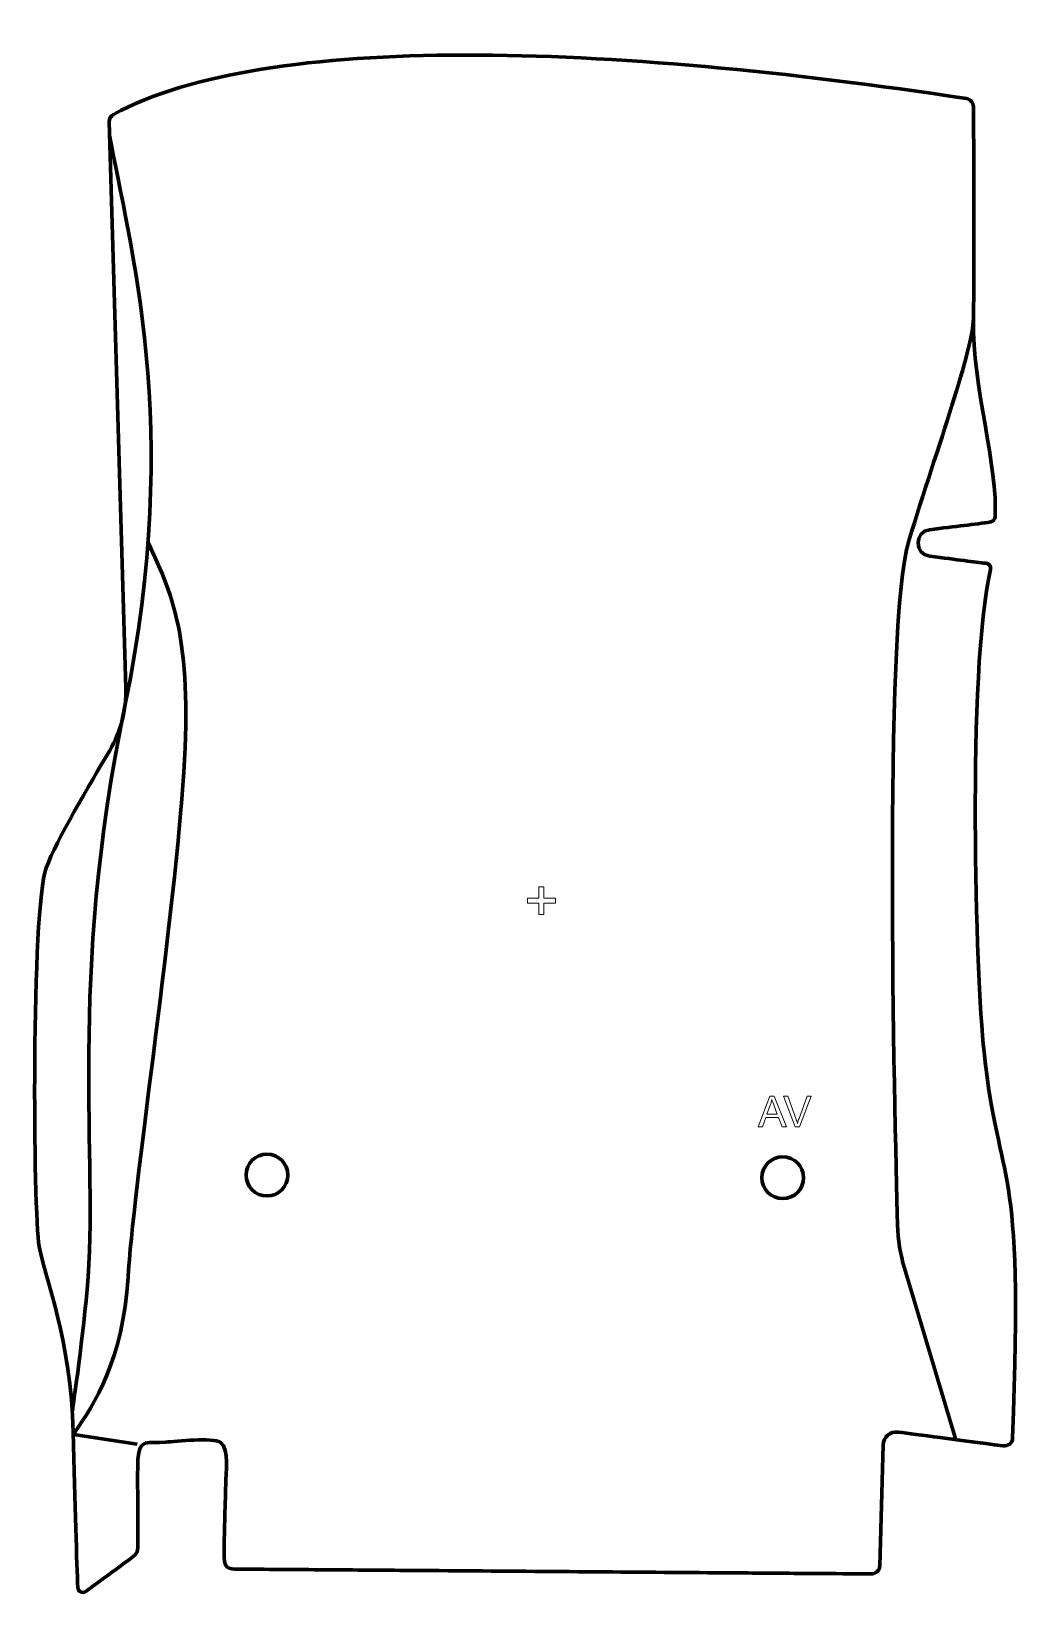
# Model space of a CAD drawing. Header units: millimetres. Extents: x 325 to 920, y -457 to 478.
import ezdxf

# ---------------------------------------------------------------- set-up
doc = ezdxf.new("R2010")
doc.units = ezdxf.units.MM
doc.header["$MEASUREMENT"] = 0
doc.layers.add('layer 2', color=7, linetype='Continuous')
doc.layers.add('layer 3', color=7, linetype='Continuous')

msp = doc.modelspace()

# ---------------------------------------------------------------- linework, layer by layer
at = {"layer": 'layer 2', "color": 142, "lineweight": 158}
for centre in [(466.6345, -206.5048), (775.5212, -208.0961)]:
    msp.add_ellipse(centre, major_axis=(0, 12.5), ratio=1, dxfattribs=at)
at = {"layer": 'layer 2', "color": 142, "lineweight": 200}
for points, knots in [([(372.4357, 415.9192), (383.7909, 351.3736), (416.5558, 242.9089), (381.6061, 74.2786), (381.6061, 74.2786), (347.0152, -92.6205), (366.1397, -195.4154), (358.968, -274.9022), (358.968, -274.9022), (355.7881, -310.1468), (350.0622, -347.8111), (350.0622, -347.8111)], [0, 0, 0, 0, 0.25, 0.25, 0.25, 0.25, 0.5, 0.5, 0.5, 0.5, 1, 1, 1, 1]), ([(879.0971, -364.895), (879.0971, -364.895), (848.4284, -262.2265), (848.4284, -262.2265), (848.4284, -262.2265), (845.9142, -253.8089), (844.5203, -245.0992), (844.2822, -236.3171), (844.2822, -236.3171), (842.4852, -170.1434), (835.4995, 122.6593), (851.0294, 173.133), (851.0294, 173.133), (868.5607, 230.1084), (889.436, 287.5812), (889.6773, 306.1662)], [0, 0, 0, 0, 0.2, 0.2, 0.2, 0.2, 0.4, 0.4, 0.4, 0.4, 0.6, 0.6, 0.6, 0.6, 1, 1, 1, 1]), ([(395.4503, 172.1418), (411.4311, 138.5115), (422.5331, 111.2877), (416.3418, 26.9103), (416.3418, 26.9103), (409.9671, -59.9507), (386.4615, -217.5294), (383.47, -267.7297), (383.47, -267.7297), (380.5631, -316.5785), (362.9983, -344.1766), (351.5647, -360.3726), (351.5647, -360.3726), (351.1379, -360.9794), (351.4977, -361.8257), (352.2315, -361.9389), (352.2315, -361.9389), (352.2315, -361.9389), (388.9027, -367.534), (388.9027, -367.534)], [0, 0, 0, 0, 0.16666667, 0.16666667, 0.16666667, 0.16666667, 0.33333333, 0.33333333, 0.33333333, 0.33333333, 0.5, 0.5, 0.5, 0.5, 0.66666667, 0.66666667, 0.66666667, 0.66666667, 1, 1, 1, 1])]:
    msp.add_open_spline(points, degree=3, knots=knots, dxfattribs=at)
at = {"layer": 'layer 2', "color": 142, "lineweight": 9}
for points, knots in [([(629.559, -50.6462), (629.559, -50.6462), (629.559, -43.7499), (629.559, -43.7499), (629.559, -43.7499), (629.559, -43.7499), (622.6799, -43.7499), (622.6799, -43.7499), (622.6799, -43.7499), (622.6799, -43.7499), (622.6799, -40.8647), (622.6799, -40.8647), (622.6799, -40.8647), (622.6799, -40.8647), (629.559, -40.8647), (629.559, -40.8647), (629.559, -40.8647), (629.559, -40.8647), (629.559, -34.0037), (629.559, -34.0037), (629.559, -34.0037), (629.559, -34.0037), (632.4871, -34.0037), (632.4871, -34.0037), (632.4871, -34.0037), (632.4871, -34.0037), (632.4871, -40.8647), (632.4871, -40.8647), (632.4871, -40.8647), (632.4871, -40.8647), (639.3662, -40.8647), (639.3662, -40.8647), (639.3662, -40.8647), (639.3662, -40.8647), (639.3662, -43.7499), (639.3662, -43.7499), (639.3662, -43.7499), (639.3662, -43.7499), (632.4871, -43.7499), (632.4871, -43.7499), (632.4871, -43.7499), (632.4871, -43.7499), (632.4871, -50.6462), (632.4871, -50.6462), (632.4871, -50.6462), (632.4871, -50.6462), (629.559, -50.6462), (629.559, -50.6462)], [0, 0, 0, 0, 0.07692308, 0.07692308, 0.07692308, 0.07692308, 0.15384615, 0.15384615, 0.15384615, 0.15384615, 0.23076923, 0.23076923, 0.23076923, 0.23076923, 0.30769231, 0.30769231, 0.30769231, 0.30769231, 0.38461538, 0.38461538, 0.38461538, 0.38461538, 0.46153846, 0.46153846, 0.46153846, 0.46153846, 0.53846154, 0.53846154, 0.53846154, 0.53846154, 0.61538462, 0.61538462, 0.61538462, 0.61538462, 0.69230769, 0.69230769, 0.69230769, 0.69230769, 0.76923077, 0.76923077, 0.76923077, 0.76923077, 0.84615385, 0.84615385, 0.84615385, 0.84615385, 1, 1, 1, 1]), ([(760.8102, -177.5372), (760.8102, -177.5372), (767.7867, -159.3508), (767.7867, -159.3508), (767.7867, -159.3508), (767.7867, -159.3508), (770.4326, -159.3508), (770.4326, -159.3508), (770.4326, -159.3508), (770.4326, -159.3508), (777.8367, -177.5372), (777.8367, -177.5372), (777.8367, -177.5372), (777.8367, -177.5372), (775.0977, -177.5372), (775.0977, -177.5372), (775.0977, -177.5372), (775.0977, -177.5372), (772.9937, -172.0254), (772.9937, -172.0254), (772.9937, -172.0254), (772.9937, -172.0254), (765.3356, -172.0254), (765.3356, -172.0254), (765.3356, -172.0254), (765.3356, -172.0254), (763.3629, -177.5372), (763.3629, -177.5372), (763.3629, -177.5372), (763.3629, -177.5372), (760.8102, -177.5372), (760.8102, -177.5372)], [0, 0, 0, 0, 0.11111111, 0.11111111, 0.11111111, 0.11111111, 0.22222222, 0.22222222, 0.22222222, 0.22222222, 0.33333333, 0.33333333, 0.33333333, 0.33333333, 0.44444444, 0.44444444, 0.44444444, 0.44444444, 0.55555556, 0.55555556, 0.55555556, 0.55555556, 0.66666667, 0.66666667, 0.66666667, 0.66666667, 0.77777778, 0.77777778, 0.77777778, 0.77777778, 1, 1, 1, 1]), ([(766.0426, -170.0696), (766.0426, -170.0696), (772.2402, -170.0696), (772.2402, -170.0696), (772.2402, -170.0696), (772.2402, -170.0696), (770.3437, -165.0277), (770.3437, -165.0277), (770.3437, -165.0277), (769.7722, -163.4952), (769.3404, -162.2295), (769.0398, -161.2304), (769.0398, -161.2304), (768.79, -162.4157), (768.4556, -163.5799), (768.0365, -164.7314), (768.0365, -164.7314), (768.0365, -164.7314), (766.0426, -170.0696), (766.0426, -170.0696)], [0, 0, 0, 0, 0.16666667, 0.16666667, 0.16666667, 0.16666667, 0.33333333, 0.33333333, 0.33333333, 0.33333333, 0.5, 0.5, 0.5, 0.5, 0.66666667, 0.66666667, 0.66666667, 0.66666667, 1, 1, 1, 1]), ([(783.0437, -177.5372), (783.0437, -177.5372), (776.0164, -159.3508), (776.0164, -159.3508), (776.0164, -159.3508), (776.0164, -159.3508), (778.6241, -159.3508), (778.6241, -159.3508), (778.6241, -159.3508), (778.6241, -159.3508), (783.3485, -172.5673), (783.3485, -172.5673), (783.3485, -172.5673), (783.7253, -173.6256), (784.047, -174.6162), (784.301, -175.5433), (784.301, -175.5433), (784.5804, -174.5485), (784.9064, -173.5579), (785.2789, -172.5673), (785.2789, -172.5673), (785.2789, -172.5673), (790.1811, -159.3508), (790.1811, -159.3508), (790.1811, -159.3508), (790.1811, -159.3508), (792.6364, -159.3508), (792.6364, -159.3508), (792.6364, -159.3508), (792.6364, -159.3508), (785.5456, -177.5372), (785.5456, -177.5372), (785.5456, -177.5372), (785.5456, -177.5372), (783.0437, -177.5372), (783.0437, -177.5372)], [0, 0, 0, 0, 0.1, 0.1, 0.1, 0.1, 0.2, 0.2, 0.2, 0.2, 0.3, 0.3, 0.3, 0.3, 0.4, 0.4, 0.4, 0.4, 0.5, 0.5, 0.5, 0.5, 0.6, 0.6, 0.6, 0.6, 0.7, 0.7, 0.7, 0.7, 0.8, 0.8, 0.8, 0.8, 1, 1, 1, 1])]:
    msp.add_open_spline(points, degree=3, knots=knots, dxfattribs=at)
at = {"layer": 'layer 3', "color": 242, "lineweight": 158}
msp.add_open_spline([(828.5986, -445.1918), (831.3206, -445.2126), (833.5593, -443.0518), (833.6345, -440.3309), (833.6345, -440.3309), (833.6345, -440.3309), (835.6435, -368.0072), (835.6435, -368.0072), (835.6435, -368.0072), (835.7751, -363.2676), (839.9746, -359.6816), (844.6761, -360.2951), (844.6761, -360.2951), (856.4528, -361.8322), (879.1939, -364.8131), (907.5403, -368.5872), (907.5403, -368.5872), (910.4621, -368.9763), (913.0867, -366.764), (913.1993, -363.818), (913.1993, -363.818), (919.8611, -188.836), (905.5613, -219.4706), (896.0521, -132.7969), (896.0521, -132.7969), (891.1559, -88.1677), (885.7027, 94.6812), (899.9916, 155.9319), (899.9916, 155.9319), (900.4051, 157.7036), (899.1661, 159.4364), (897.3549, 159.6054), (897.3549, 159.6054), (890.0024, 160.2915), (880.6559, 161.7499), (863.5585, 163.8641), (863.5585, 163.8641), (854.2321, 165.0177), (854.1795, 178.528), (863.4985, 179.7402), (863.4985, 179.7402), (879.1491, 181.7761), (890.7788, 182.8471), (900.15, 184.406), (900.15, 184.406), (901.5167, 184.6336), (902.5387, 185.7692), (902.6374, 187.1513), (902.6374, 187.1513), (904.7485, 216.597), (888.9017, 266.3605), (889.6774, 305.1661), (889.6774, 305.1661), (890.3721, 339.8985), (889.8648, 414.287), (889.7233, 432.8226), (889.7233, 432.8226), (889.7043, 435.2734), (887.9079, 437.3473), (885.485, 437.7167), (885.485, 437.7167), (673.2716, 470.0565), (466.4582, 478.0268), (374.8016, 428.3053), (374.8016, 428.3053), (373.1488, 427.4089), (372.1501, 425.6503), (372.2055, 423.7714), (372.2055, 423.7714), (372.2055, 423.7714), (382.1429, 84.9548), (382.1429, 84.9548), (382.1429, 84.9548), (382.4889, 71.8473), (379.1457, 58.9089), (372.5011, 47.6059), (372.5011, 47.6059), (360.5081, 27.204), (340.4526, -6.2376), (334.4646, -22.6089), (334.4646, -22.6089), (325.4998, -47.1175), (326.5715, -229.0841), (330.281, -249.1621), (330.281, -249.1621), (333.6677, -267.4935), (349.4058, -305.9498), (350.601, -360.3466), (350.601, -360.3466), (351.5426, -403.1968), (352.8549, -439.7414), (353.3696, -453.3247), (353.3696, -453.3247), (353.461, -455.7303), (356.2063, -457.0515), (358.1455, -455.6245), (358.1455, -455.6245), (362.2086, -452.6065), (386.7529, -435.0289), (388.2239, -433.2334), (388.2239, -433.2334), (389.7747, -431.3403), (389.3463, -423.884), (389.3882, -421.2213), (389.3882, -421.2213), (389.5595, -406.4323), (388.8845, -391.3759), (389.4261, -376.6525), (389.4261, -376.6525), (389.897, -363.8477), (395.6032, -367.0886), (406.0393, -366.3155), (406.0393, -366.3155), (412.4916, -365.8375), (434.0849, -363.4658), (438.9116, -366.5094), (438.9116, -366.5094), (444.2747, -370.6487), (442.1383, -384.8877), (441.9672, -391.6298), (441.9672, -391.6298), (441.599, -406.1387), (441.0836, -420.6322), (440.9728, -435.1475), (440.9728, -435.1475), (440.9221, -443.4595), (445.8808, -442.2787), (451.5976, -442.3222), (451.5976, -442.3222), (454.9255, -442.3475), (458.2534, -442.3729), (461.5814, -442.3982), (461.5814, -442.3982), (479.4069, -442.5339), (497.2324, -442.6695), (515.0579, -442.8052), (515.0579, -442.8052), (531.5913, -442.9311), (548.1247, -443.0569), (564.6581, -443.1828), (564.6581, -443.1828), (619.9887, -443.6039), (675.3194, -444.0251), (730.65, -444.4462), (730.65, -444.4462), (738.7282, -444.5077), (746.8064, -444.5692), (754.8846, -444.6307), (754.8846, -444.6307), (768.0798, -444.7312), (781.275, -444.8316), (794.4702, -444.932), (794.4702, -444.932), (805.8463, -445.0186), (817.2225, -445.1052), (828.5986, -445.1918)], degree=3, knots=[0, 0, 0, 0, 0.025, 0.025, 0.025, 0.025, 0.05, 0.05, 0.05, 0.05, 0.075, 0.075, 0.075, 0.075, 0.1, 0.1, 0.1, 0.1, 0.125, 0.125, 0.125, 0.125, 0.15, 0.15, 0.15, 0.15, 0.175, 0.175, 0.175, 0.175, 0.2, 0.2, 0.2, 0.2, 0.225, 0.225, 0.225, 0.225, 0.25, 0.25, 0.25, 0.25, 0.275, 0.275, 0.275, 0.275, 0.3, 0.3, 0.3, 0.3, 0.325, 0.325, 0.325, 0.325, 0.35, 0.35, 0.35, 0.35, 0.375, 0.375, 0.375, 0.375, 0.4, 0.4, 0.4, 0.4, 0.425, 0.425, 0.425, 0.425, 0.45, 0.45, 0.45, 0.45, 0.475, 0.475, 0.475, 0.475, 0.5, 0.5, 0.5, 0.5, 0.525, 0.525, 0.525, 0.525, 0.55, 0.55, 0.55, 0.55, 0.575, 0.575, 0.575, 0.575, 0.6, 0.6, 0.6, 0.6, 0.625, 0.625, 0.625, 0.625, 0.65, 0.65, 0.65, 0.65, 0.675, 0.675, 0.675, 0.675, 0.7, 0.7, 0.7, 0.7, 0.725, 0.725, 0.725, 0.725, 0.75, 0.75, 0.75, 0.75, 0.775, 0.775, 0.775, 0.775, 0.8, 0.8, 0.8, 0.8, 0.825, 0.825, 0.825, 0.825, 0.85, 0.85, 0.85, 0.85, 0.875, 0.875, 0.875, 0.875, 0.9, 0.9, 0.9, 0.9, 0.925, 0.925, 0.925, 0.925, 0.95, 0.95, 0.95, 0.95, 1, 1, 1, 1], dxfattribs=at)

doc.saveas('drawing.dxf')
